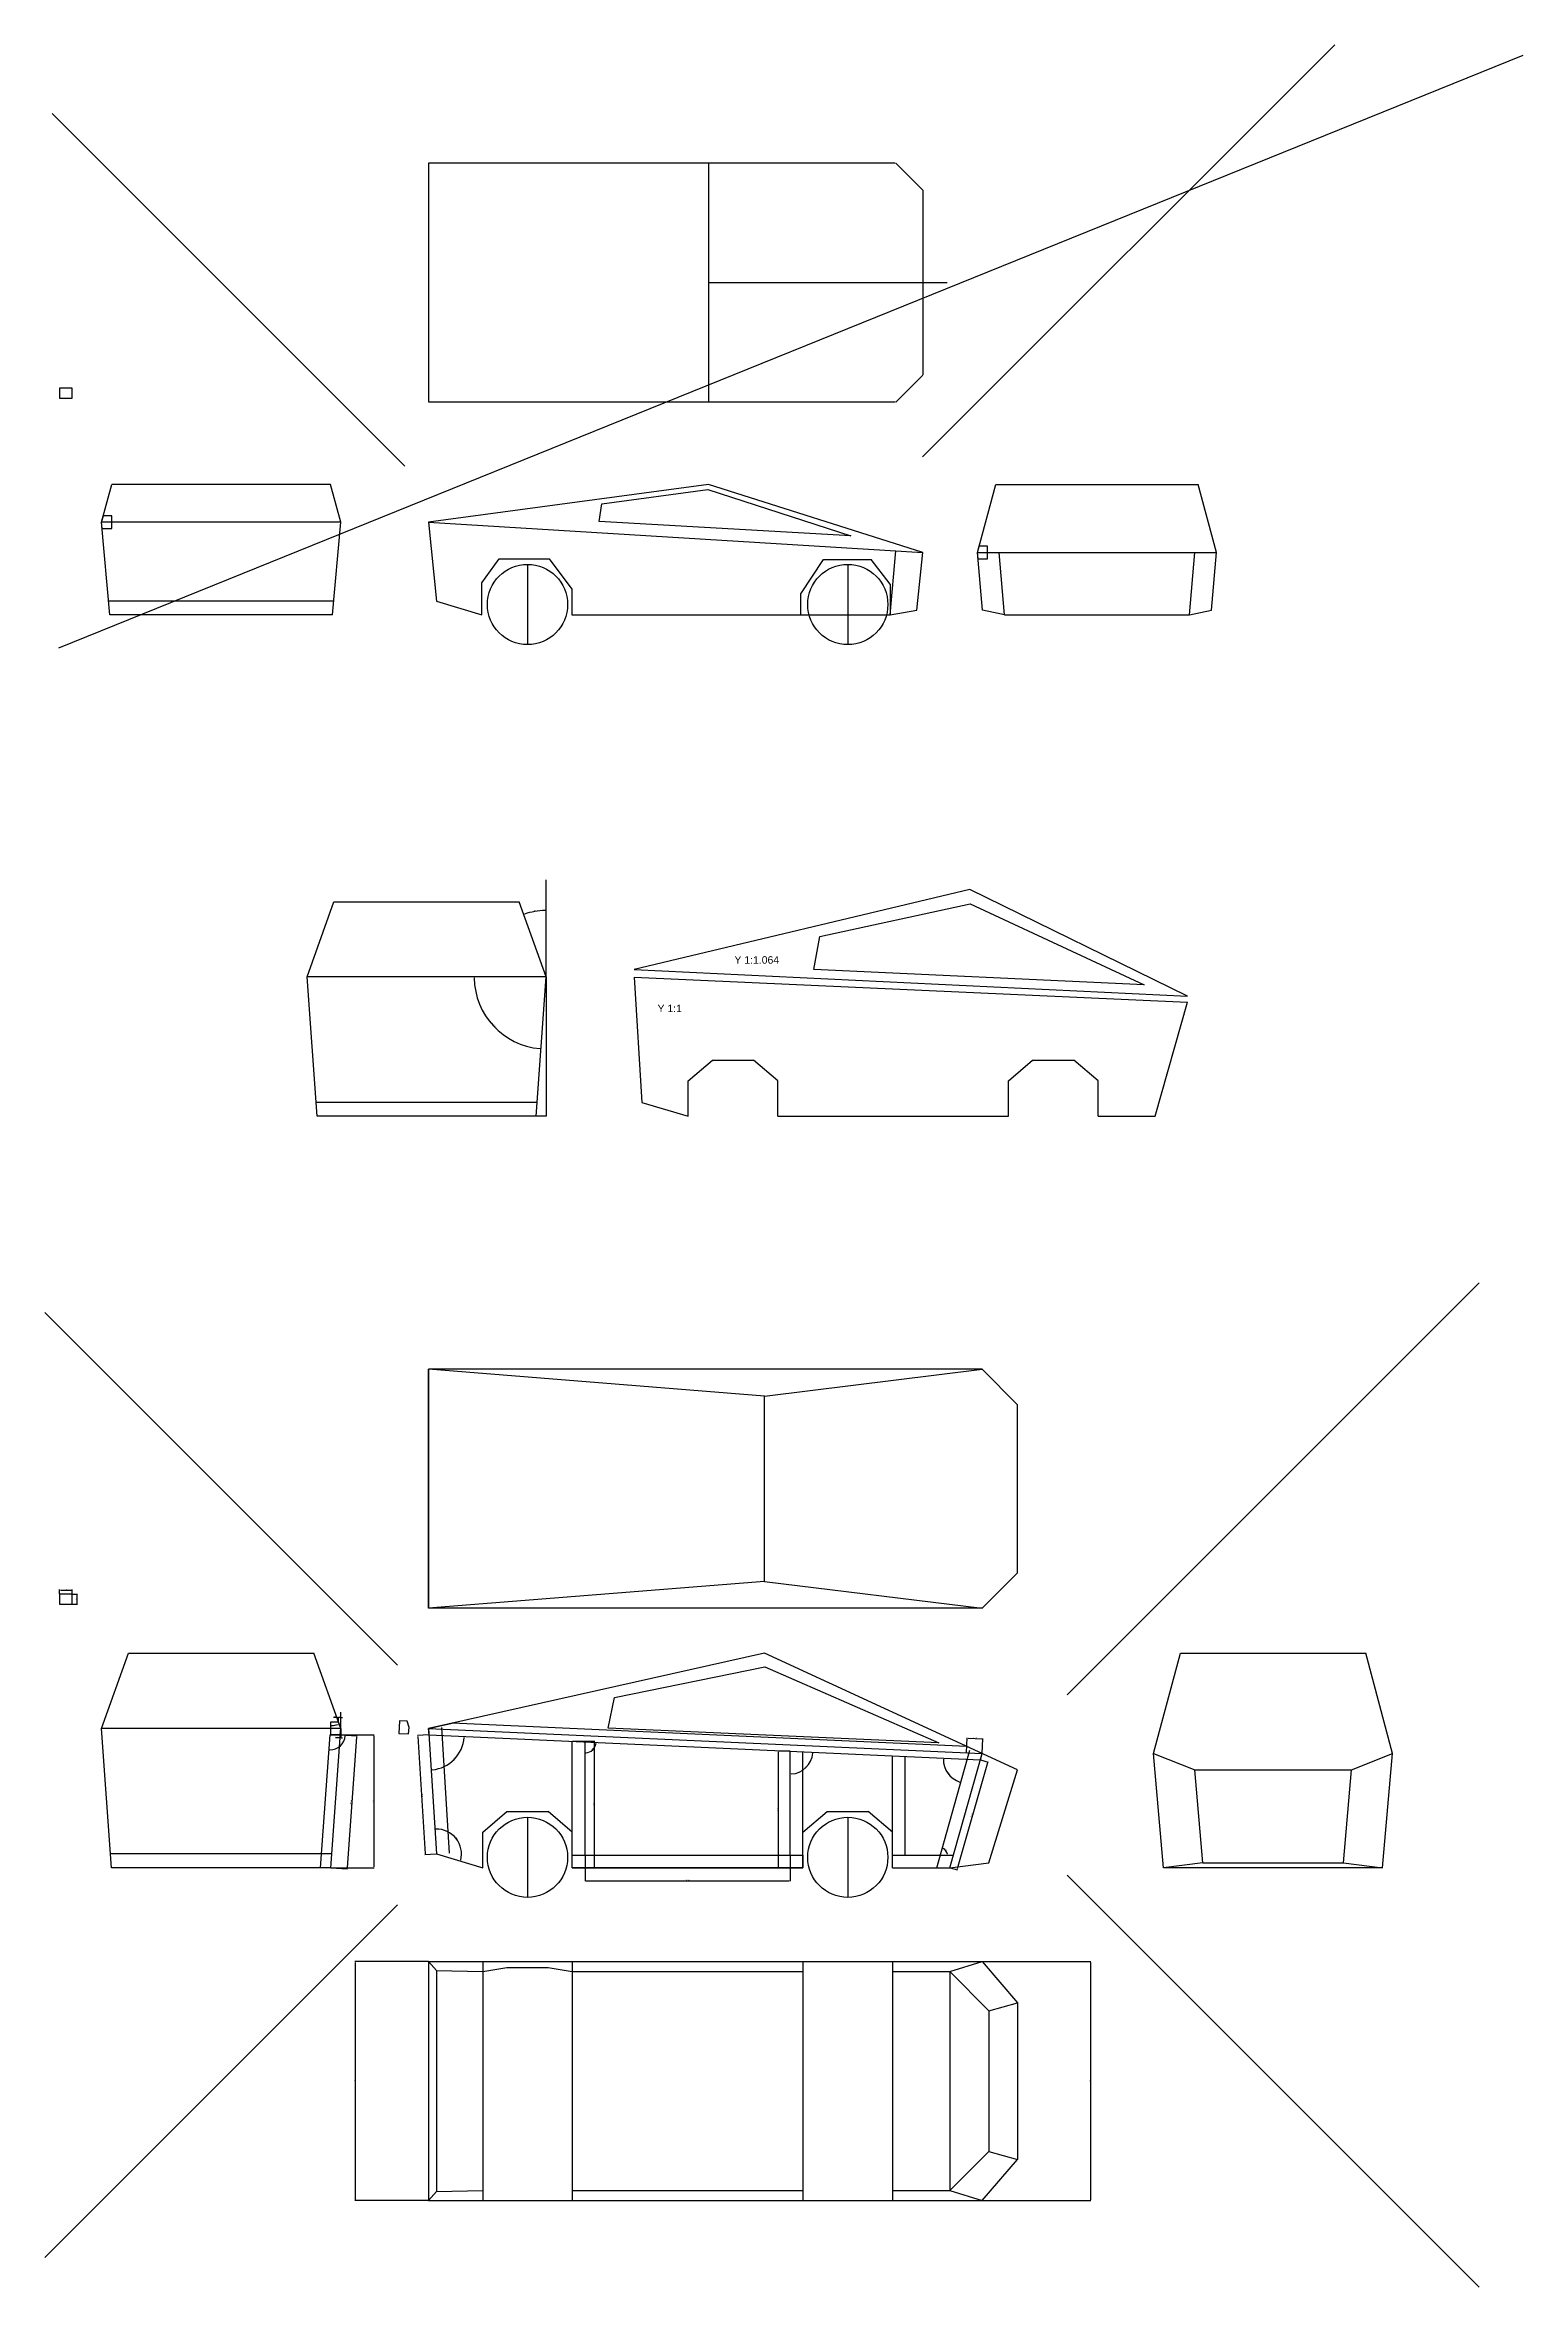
# Model space of a CAD drawing. Header units: millimetres. Extents: x 1207 to 16421, y -1609 to 10563.
# Drawn here: x 8869 to 12827, y 4559 to 10563 of the extents above; entities that cross this region are included whole.
import ezdxf

# ---------------------------------------------------------------- set-up
doc = ezdxf.new("R2010")
doc.units = ezdxf.units.MM
doc.layers.add('simple frame', color=7, linetype='Continuous')
doc.layers.add('simplify body', color=3, linetype='Continuous')
doc.styles.get("Standard").update_dxf_attribs({"font": 'arial.ttf'})
doc.dimstyles.new('ISO-25', dxfattribs={"dimtxt": 2.5, "dimasz": 2.5, "dimexe": 1.25, "dimexo": 0.625, "dimtad": 1, "dimtxsty": 'Standard', "dimcen": 2.5, "dimadec": 0, "dimazin": 0, "dimtfac": 1, "dimtmove": 0, "dimatfit": 3, "dimfxl": 1, "dimarcsym": 0})

# ---------------------------------------------------------------- blocks, each defined once
blk = doc.blocks.new('*D9')
at = {"layer": 'Defpoints', "color": 0}
for p in [(8942.4, 6425.8), (8908.4, 6414.6), (8942.4, 6414.6)]:
    blk.add_point(p, dxfattribs=at)
at = {"layer": 'simple frame', "color": 0, "lineweight": -2}
for p, q in [((8908.4, 6415.2), (8908.4, 6427.1)), ((8910.9, 6425.8), (8939.9, 6425.8)), ((8942.4, 6415.2), (8942.4, 6427.1))]:
    blk.add_line(p, q, dxfattribs=at)
at = {"layer": 'simple frame', "color": 0}
for points in [[(8910.9, 6426.2), (8910.9, 6425.4), (8908.4, 6425.8)], [(8939.9, 6426.2), (8939.9, 6425.4), (8942.4, 6425.8)]]:
    blk.add_solid(points, dxfattribs=at)
at = {"layer": 'simple frame', "color": 0, "insert": (8925.4, 6427.7), "char_height": 2.5, "attachment_point": 5}
blk.add_mtext('34', dxfattribs=at)
blk = doc.blocks.new('*D10')
at = {"layer": 'Defpoints', "color": 0}
for p in [(8942.4, 6414.6), (8942.4, 6387.6), (8955, 6387.6)]:
    blk.add_point(p, dxfattribs=at)
at = {"layer": 'simple frame', "color": 0, "lineweight": -2}
for p, q in [((8943, 6414.6), (8956.3, 6414.6)), ((8943, 6387.6), (8956.3, 6387.6)), ((8955, 6412.1), (8955, 6390.1))]:
    blk.add_line(p, q, dxfattribs=at)
at = {"layer": 'simple frame', "color": 0}
for points in [[(8954.6, 6412.1), (8955.4, 6412.1), (8955, 6414.6)], [(8954.6, 6390.1), (8955.4, 6390.1), (8955, 6387.6)]]:
    blk.add_solid(points, dxfattribs=at)
at = {"layer": 'simple frame', "color": 0, "insert": (8953.1, 6401.1), "char_height": 2.5, "attachment_point": 5, "rotation": 90}
blk.add_mtext('27', dxfattribs=at)
blk = doc.blocks.new('*D11')
at = {"layer": 'Defpoints', "color": 0}
for p in [(9571.3, 8067.4), (10211.3, 8067.4), (10211.3, 8067.4), (10042.4, 7975.2), (10184.6, 7694.4)]:
    blk.add_point(p, dxfattribs=at)
at = {"layer": 'simplify body', "color": 0, "lineweight": -2}
blk.add_arc((10211.3, 8067.4), 192.4, 180.74442, 265.15528, dxfattribs=at)
at = {"layer": 'simplify body', "color": 0}
for points in [[(10018.5, 8064.9), (10019.3, 8064.9), (10018.9, 8067.4)], [(10195.1, 7876.1), (10195, 7875.2), (10197.6, 7875.5)]]:
    blk.add_solid(points, dxfattribs=at)
at = {"layer": 'simplify body', "color": 0, "insert": (10072, 7937.7), "char_height": 2.5, "attachment_point": 5, "rotation": 312.94985}
blk.add_mtext('85,899702°', dxfattribs=at)
blk = doc.blocks.new('*D12')
at = {"layer": 'Defpoints', "color": 0}
for p in [(10211.3, 8327.5), (10139.3, 8268.9), (10191, 8244.1), (10211.3, 8067.4), (10211.3, 8067.4)]:
    blk.add_point(p, dxfattribs=at)
at = {"layer": 'simplify body', "color": 0, "lineweight": -2}
blk.add_arc((10211.3, 8067.4), 177.9, 90.80516, 108.86788, dxfattribs=at)
at = {"layer": 'simplify body', "color": 0}
for points in [[(10153.9, 8235.3), (10153.7, 8236.1), (10151.4, 8234.9)], [(10208.8, 8245.7), (10208.8, 8244.8), (10211.3, 8245.3)]]:
    blk.add_solid(points, dxfattribs=at)
at = {"layer": 'simplify body', "color": 0, "insert": (10180.6, 8244.5), "char_height": 2.5, "attachment_point": 5, "rotation": 9.83652}
blk.add_mtext('20°', dxfattribs=at)
blk = doc.blocks.new('window')
at = {"layer": 'simplify body'}
for p, q in [((11435, 8485.9), (10536, 8284.3)), ((12018, 8217), (11435, 8485.9)), ((11033.2, 8367.6), (11436, 8449.6)), ((11436, 8449.6), (11901.8, 8245.5)), ((11016.9, 8284.7), (11033.2, 8367.6)), ((10536, 8284.3), (12018, 8217)), ((11901.8, 8245.5), (11016.9, 8284.7))]:
    blk.add_line(p, q, dxfattribs=at)
blk = doc.blocks.new('*D20')
at = {"layer": 'Defpoints', "color": 0}
for p in [(9896.9, 6055.2), (9898, 6038.1), (9947.1, 5958), (11374.1, 5971.1), (9918, 5719)]:
    blk.add_point(p, dxfattribs=at)
at = {"layer": 'simple frame', "color": 0, "lineweight": -2}
blk.add_arc((9898, 6038.1), 94, 275.1096, 355.87654, dxfattribs=at)
at = {"layer": 'simple frame', "color": 0}
for points in [[(9991.3, 6031.4), (9992.2, 6031.3), (9991.9, 6033.8)], [(9906.4, 5944.1), (9906.3, 5944.9), (9903.8, 5944.3)]]:
    blk.add_solid(points, dxfattribs=at)
at = {"layer": 'simple frame', "color": 0, "insert": (9963.7, 5973.5), "char_height": 2.5, "attachment_point": 5, "rotation": 45.49307}
blk.add_mtext('84°', dxfattribs=at)
blk = doc.blocks.new('*D21')
at = {"layer": 'Defpoints', "color": 0}
for p in [(9633, 6038.3), (9633, 6038.3), (9660.1, 6038.3), (9651.5, 6002.3), (9607.5, 5682.3)]:
    blk.add_point(p, dxfattribs=at)
at = {"layer": 'simple frame', "color": 0, "lineweight": -2}
blk.add_line((9660.7, 6038.3), (9674.7, 6038.3), dxfattribs=at)
blk.add_arc((9633, 6038.3), 40.5, 269.43846, 356.46124, dxfattribs=at)
at = {"layer": 'simple frame', "color": 0}
for points in [[(9673, 6035.8), (9673.8, 6035.7), (9673.5, 6038.3)], [(9632.6, 5997.4), (9632.6, 5998.2), (9630.1, 5997.9)]]:
    blk.add_solid(points, dxfattribs=at)
at = {"layer": 'simple frame', "color": 0, "insert": (9659.3, 6010), "char_height": 2.5, "attachment_point": 5, "rotation": 42.94985}
blk.add_mtext('94°', dxfattribs=at)
blk = doc.blocks.new('*D22')
at = {"layer": 'Defpoints', "color": 0}
for p in [(9660.1, 6038.3), (9634.5, 5682.3), (9678.5, 5679.1)]:
    blk.add_point(p, dxfattribs=at)
at = {"layer": 'simple frame', "color": 0, "lineweight": -2}
for p, q in [((9660.7, 6038.2), (9705.2, 6035)), ((9703.8, 6032.6), (9678.6, 5681.6)), ((9635.2, 5682.2), (9679.7, 5679))]:
    blk.add_line(p, q, dxfattribs=at)
at = {"layer": 'simple frame', "color": 0}
for points in [[(9703.4, 6032.6), (9704.2, 6032.6), (9704, 6035.1)], [(9678.2, 5681.7), (9679.1, 5681.6), (9678.5, 5679.1)]]:
    blk.add_solid(points, dxfattribs=at)
at = {"layer": 'simple frame', "color": 0, "insert": (9689.1, 5857.3), "char_height": 2.5, "attachment_point": 5, "rotation": 85.8997}
blk.add_mtext('356,89', dxfattribs=at)
blk = doc.blocks.new('*D23')
at = {"layer": 'Defpoints', "color": 0}
for p in [(9660.7, 6038.2), (9634.5, 5682.3), (9750.1, 5682.3)]:
    blk.add_point(p, dxfattribs=at)
at = {"layer": 'simple frame', "color": 0, "lineweight": -2}
for p, q in [((9661.3, 6038.2), (9751.4, 6038.2)), ((9750.1, 6035.7), (9750.1, 5684.8)), ((9635.2, 5682.3), (9751.4, 5682.3))]:
    blk.add_line(p, q, dxfattribs=at)
at = {"layer": 'simple frame', "color": 0}
for points in [[(9749.7, 6035.7), (9750.5, 6035.7), (9750.1, 6038.2)], [(9749.7, 5684.8), (9750.5, 5684.8), (9750.1, 5682.3)]]:
    blk.add_solid(points, dxfattribs=at)
at = {"layer": 'simple frame', "color": 0, "insert": (9748, 5860.2), "char_height": 2.5, "attachment_point": 5, "rotation": 90}
blk.add_mtext('355,93', dxfattribs=at)
blk = doc.blocks.new('*D24')
at = {"layer": 'Defpoints', "color": 0}
for p in [(9898, 6038.1), (9887.9, 5717.1), (9918, 5719)]:
    blk.add_point(p, dxfattribs=at)
at = {"layer": 'simple frame', "color": 0, "lineweight": -2}
for p, q in [((9897.3, 6038.1), (9866.6, 6036.1)), ((9868, 6033.7), (9887.7, 5719.6)), ((9917.3, 5718.9), (9886.6, 5717))]:
    blk.add_line(p, q, dxfattribs=at)
at = {"layer": 'simple frame', "color": 0}
for points in [[(9868.4, 6033.8), (9867.6, 6033.7), (9867.9, 6036.2)], [(9888.1, 5719.6), (9887.3, 5719.6), (9887.9, 5717.1)]]:
    blk.add_solid(points, dxfattribs=at)
at = {"layer": 'simple frame', "color": 0, "insert": (9880, 5876.8), "char_height": 2.5, "attachment_point": 5, "rotation": 273.58594}
blk.add_mtext('319,76', dxfattribs=at)
blk = doc.blocks.new('*D25')
at = {"layer": 'Defpoints', "color": 0}
for p in [(9896.9, 6055.2), (9918, 5719), (9918, 5719), (9980.6, 5741.9), (10041.6, 5682.1)]:
    blk.add_point(p, dxfattribs=at)
at = {"layer": 'simple frame', "color": 0, "lineweight": -2}
blk.add_arc((9918, 5719), 66.7, 345.5509, 91.43893, dxfattribs=at)
at = {"layer": 'simple frame', "color": 0}
for points in [[(9916.3, 5785.3), (9916.3, 5786.1), (9913.8, 5785.6)], [(9983, 5702.2), (9982.2, 5702.4), (9981.9, 5699.9)]]:
    blk.add_solid(points, dxfattribs=at)
at = {"layer": 'simple frame', "color": 0, "insert": (9971.7, 5761.7), "char_height": 2.5, "attachment_point": 5, "rotation": 308.49491}
blk.add_mtext('110°', dxfattribs=at)
blk = doc.blocks.new('*D26')
at = {"layer": 'Defpoints', "color": 0}
for p in [(9898, 6038.1), (11280.1, 5947.6), (11346.2, 5997.1), (11374.1, 5971.1), (11257.1, 5682.1)]:
    blk.add_point(p, dxfattribs=at)
at = {"layer": 'simple frame', "color": 0, "lineweight": -2}
blk.add_arc((11339.3, 5972.7), 64.3, 179.62939, 251.98326, dxfattribs=at)
at = {"layer": 'simple frame', "color": 0}
for points in [[(11274.6, 5973.1), (11275.4, 5973.1), (11275.1, 5975.6)], [(11319.5, 5912), (11319.3, 5911.2), (11321.8, 5910.8)]]:
    blk.add_solid(points, dxfattribs=at)
at = {"layer": 'simple frame', "color": 0, "insert": (11288.7, 5936.2), "char_height": 2.5, "attachment_point": 5, "rotation": 305.80632}
blk.add_mtext('77°', dxfattribs=at)
blk = doc.blocks.new('*D27')
at = {"layer": 'Defpoints', "color": 0}
for p in [(11374.1, 5971.1), (11292.4, 5682.1), (11311.7, 5676.7)]:
    blk.add_point(p, dxfattribs=at)
at = {"layer": 'simple frame', "color": 0, "lineweight": -2}
for p, q in [((11392.7, 5963.2), (11312.3, 5679.1)), ((11374.7, 5970.9), (11394.6, 5965.3)), ((11293, 5682), (11312.9, 5676.4))]:
    blk.add_line(p, q, dxfattribs=at)
at = {"layer": 'simple frame', "color": 0}
for points in [[(11392.3, 5963.4), (11393.1, 5963.1), (11393.4, 5965.7)], [(11311.9, 5679.2), (11312.7, 5679), (11311.7, 5676.7)]]:
    blk.add_solid(points, dxfattribs=at)
at = {"layer": 'simple frame', "color": 0, "insert": (11350.5, 5821.8), "char_height": 2.5, "attachment_point": 5, "rotation": 74.21244}
blk.add_mtext('300,26', dxfattribs=at)
blk = doc.blocks.new('*D28')
at = {"layer": 'Defpoints', "color": 0}
for p in [(9898, 6038.1), (10315.6, 6019.2), (10330, 5993.3), (11374.1, 5971.1), (10315.6, 5716.1)]:
    blk.add_point(p, dxfattribs=at)
at = {"layer": 'simple frame', "color": 0, "lineweight": -2}
blk.add_arc((10315.6, 6019.2), 29.6, 274.8351, 352.56511, dxfattribs=at)
at = {"layer": 'simple frame', "color": 0}
for points in [[(10344.5, 6015.4), (10345.4, 6015.3), (10345.2, 6017.8)], [(10318.1, 5989.2), (10318, 5990), (10315.6, 5989.5)]]:
    blk.add_solid(points, dxfattribs=at)
at = {"layer": 'simple frame', "color": 0, "insert": (10334.7, 5999.1), "char_height": 2.5, "attachment_point": 5, "rotation": 43.7001}
blk.add_mtext('87°', dxfattribs=at)
blk = doc.blocks.new('*D29')
at = {"layer": 'Defpoints', "color": 0}
for p in [(10281.6, 6020.7), (10281.6, 5682.1), (10340.2, 5682.1)]:
    blk.add_point(p, dxfattribs=at)
at = {"layer": 'simple frame', "color": 0, "lineweight": -2}
for p, q in [((10282.2, 6020.7), (10341.4, 6020.7)), ((10340.2, 6018.2), (10340.2, 5684.6)), ((10282.2, 5682.1), (10341.4, 5682.1))]:
    blk.add_line(p, q, dxfattribs=at)
at = {"layer": 'simple frame', "color": 0}
for points in [[(10339.8, 6018.2), (10340.6, 6018.2), (10340.2, 6020.7)], [(10339.8, 5684.6), (10340.6, 5684.6), (10340.2, 5682.1)]]:
    blk.add_solid(points, dxfattribs=at)
at = {"layer": 'simple frame', "color": 0, "insert": (10338.1, 5851.4), "char_height": 2.5, "attachment_point": 5, "rotation": 90}
blk.add_mtext('338,55', dxfattribs=at)
blk = doc.blocks.new('*D30')
at = {"layer": 'Defpoints', "color": 0}
for p in [(10865, 5994.2), (10832.9, 5682.1), (10865, 5682.1)]:
    blk.add_point(p, dxfattribs=at)
at = {"layer": 'simple frame', "color": 0, "lineweight": -2}
for p, q in [((10864.4, 5994.2), (10831.6, 5994.2)), ((10832.9, 5991.7), (10832.9, 5684.6)), ((10864.4, 5682.1), (10831.6, 5682.1))]:
    blk.add_line(p, q, dxfattribs=at)
at = {"layer": 'simple frame', "color": 0}
for points in [[(10832.5, 5991.7), (10833.3, 5991.7), (10832.9, 5994.2)], [(10832.5, 5684.6), (10833.3, 5684.6), (10832.9, 5682.1)]]:
    blk.add_solid(points, dxfattribs=at)
at = {"layer": 'simple frame', "color": 0, "insert": (10830.8, 5838.2), "char_height": 2.5, "attachment_point": 5, "rotation": 90}
blk.add_mtext('312,05', dxfattribs=at)
blk = doc.blocks.new('*D31')
at = {"layer": 'Defpoints', "color": 0}
for p in [(10315.6, 5716.1), (10865, 5716.1), (10865, 5647.1)]:
    blk.add_point(p, dxfattribs=at)
at = {"layer": 'simple frame', "color": 0, "lineweight": -2}
for p, q in [((10315.6, 5715.5), (10315.6, 5645.8)), ((10865, 5715.5), (10865, 5645.8)), ((10318.1, 5647.1), (10862.5, 5647.1))]:
    blk.add_line(p, q, dxfattribs=at)
at = {"layer": 'simple frame', "color": 0}
for points in [[(10318.1, 5647.5), (10318.1, 5646.7), (10315.6, 5647.1)], [(10862.5, 5647.5), (10862.5, 5646.7), (10865, 5647.1)]]:
    blk.add_solid(points, dxfattribs=at)
at = {"layer": 'simple frame', "color": 0, "insert": (10590.3, 5649.2), "char_height": 2.5, "attachment_point": 5}
blk.add_mtext('549,48', dxfattribs=at)
blk = doc.blocks.new('*D32')
at = {"layer": 'Defpoints', "color": 0}
for p in [(9634.3, 6072.3), (9655.2, 6072.3), (9634.3, 6038.3), (9642.1, 6063.1), (9661.3, 6055.3)]:
    blk.add_point(p, dxfattribs=at)
at = {"layer": 'simple frame', "color": 0, "lineweight": -2}
blk.add_arc((9634.3, 6130.8), 68.1, 272.10378, 287.56925, dxfattribs=at)
at = {"layer": 'simple frame', "color": 0}
for points in [[(9654.7, 6066.3), (9655, 6065.5), (9657.2, 6066.7)], [(9636.8, 6062.3), (9636.8, 6063.1), (9634.3, 6062.7)]]:
    blk.add_solid(points, dxfattribs=at)
at = {"layer": 'simple frame', "color": 0, "insert": (9645.6, 6065.6), "char_height": 2.5, "attachment_point": 5, "rotation": 9.83652}
blk.add_mtext('20°', dxfattribs=at)
blk = doc.blocks.new('*D35')
at = {"layer": 'Defpoints', "color": 0}
for p in [(9655.2, 6084.5), (9655.2, 6072.3), (9661.3, 6055.3)]:
    blk.add_point(p, dxfattribs=at)
at = {"layer": 'simple frame', "color": 0, "lineweight": -2}
for p, q in [((9652.7, 6084.5), (9642.4, 6084.5)), ((9655.2, 6072.9), (9655.2, 6085.7)), ((9661.3, 6084.5), (9655.2, 6084.5)), ((9661.3, 6055.9), (9661.3, 6085.7)), ((9663.8, 6084.5), (9666.3, 6084.5))]:
    blk.add_line(p, q, dxfattribs=at)
at = {"layer": 'simple frame', "color": 0}
for points in [[(9652.7, 6084.9), (9652.7, 6084), (9655.2, 6084.5)], [(9663.8, 6084.9), (9663.8, 6084), (9661.3, 6084.5)]]:
    blk.add_solid(points, dxfattribs=at)
at = {"layer": 'simple frame', "color": 0, "insert": (9646.3, 6086.6), "char_height": 2.5, "attachment_point": 5}
blk.add_mtext('6,08', dxfattribs=at)
blk = doc.blocks.new('*D36')
at = {"layer": 'Defpoints', "color": 0}
for p in [(9660.1, 6038.3), (9660.1, 6030.4), (9661.3, 6055.3)]:
    blk.add_point(p, dxfattribs=at)
at = {"layer": 'simple frame', "color": 0, "lineweight": -2}
for p, q in [((9657.6, 6030.4), (9647.6, 6030.4)), ((9660.1, 6037.6), (9660.1, 6029.2)), ((9661.3, 6030.4), (9660.1, 6030.4)), ((9661.3, 6054.6), (9661.3, 6029.2)), ((9663.8, 6030.4), (9666.3, 6030.4))]:
    blk.add_line(p, q, dxfattribs=at)
at = {"layer": 'simple frame', "color": 0}
for points in [[(9657.6, 6030.9), (9657.6, 6030), (9660.1, 6030.4)], [(9663.8, 6030.9), (9663.8, 6030), (9661.3, 6030.4)]]:
    blk.add_solid(points, dxfattribs=at)
at = {"layer": 'simple frame', "color": 0, "insert": (9651.3, 6032.6), "char_height": 2.5, "attachment_point": 5}
blk.add_mtext('1,22', dxfattribs=at)
blk = doc.blocks.new('*D37')
at = {"layer": 'Defpoints', "color": 0}
for p in [(11380.7, 6027), (11337.2, 5989.8), (11378.9, 5987.9)]:
    blk.add_point(p, dxfattribs=at)
at = {"layer": 'simple frame', "color": 0, "lineweight": -2}
for p, q in [((11337.2, 5990.4), (11339, 6030.1)), ((11341.5, 6028.8), (11378.2, 6027.1)), ((11378.9, 5988.5), (11380.7, 6028.2))]:
    blk.add_line(p, q, dxfattribs=at)
at = {"layer": 'simple frame', "color": 0}
for points in [[(11341.5, 6029.2), (11341.5, 6028.4), (11339, 6028.9)], [(11378.2, 6027.5), (11378.2, 6026.7), (11380.7, 6027)]]:
    blk.add_solid(points, dxfattribs=at)
at = {"layer": 'simple frame', "color": 0, "insert": (11359.9, 6030.1), "char_height": 2.5, "attachment_point": 5, "rotation": 357.40021}
blk.add_mtext('41,74', dxfattribs=at)
blk = doc.blocks.new('*D38')
at = {"layer": 'Defpoints', "color": 0}
for p in [(11346.2, 5997.1), (11139, 5716.1), (11284.2, 5724.2), (11302.1, 5716.1), (11257.1, 5682.1)]:
    blk.add_point(p, dxfattribs=at)
at = {"layer": 'simple frame', "color": 0, "lineweight": -2}
blk.add_arc((11266.7, 5716.1), 19.2, 7.45165, 66.76079, dxfattribs=at)
at = {"layer": 'simple frame', "color": 0}
for points in [[(11274.2, 5733.4), (11274.5, 5734.2), (11272, 5734.7)], [(11286.2, 5718.7), (11285.4, 5718.6), (11286, 5716.1)]]:
    blk.add_solid(points, dxfattribs=at)
at = {"layer": 'simple frame', "color": 0, "insert": (11283.6, 5728.9), "char_height": 2.5, "attachment_point": 5, "rotation": 307.10622}
blk.add_mtext('74°', dxfattribs=at)
blk = doc.blocks.new('*D39')
at = {"layer": 'Defpoints', "color": 0}
for p in [(9898, 6038.1), (10865, 5994.2), (11374.1, 5971.1), (10894.6, 5941.1), (10865, 5716.1)]:
    blk.add_point(p, dxfattribs=at)
at = {"layer": 'simple frame', "color": 0, "lineweight": -2}
blk.add_arc((10865, 5994.2), 60.8, 272.35603, 355.04418, dxfattribs=at)
at = {"layer": 'simple frame', "color": 0}
for points in [[(10925.2, 5989), (10926, 5988.9), (10925.8, 5991.4)], [(10867.5, 5933), (10867.5, 5933.9), (10865, 5933.4)]]:
    blk.add_solid(points, dxfattribs=at)
at = {"layer": 'simple frame', "color": 0, "insert": (10905.7, 5951.6), "char_height": 2.5, "attachment_point": 5, "rotation": 43.7001}
blk.add_mtext('87°', dxfattribs=at)
blk = doc.blocks.new('*D40')
at = {"layer": 'Defpoints', "color": 0}
for p in [(9896.9, 5430.8), (9700.2, 4790.8), (9896.9, 4790.8)]:
    blk.add_point(p, dxfattribs=at)
at = {"layer": 'simple frame', "color": 0, "lineweight": -2}
for p, q in [((9896.3, 5430.8), (9699, 5430.8)), ((9700.2, 5428.3), (9700.2, 4793.3)), ((9896.3, 4790.8), (9699, 4790.8))]:
    blk.add_line(p, q, dxfattribs=at)
at = {"layer": 'simple frame', "color": 0}
for points in [[(9699.8, 5428.3), (9700.7, 5428.3), (9700.2, 5430.8)], [(9699.8, 4793.3), (9700.7, 4793.3), (9700.2, 4790.8)]]:
    blk.add_solid(points, dxfattribs=at)
at = {"layer": 'simple frame', "color": 0, "insert": (9698.3, 5110.8), "char_height": 2.5, "attachment_point": 5, "rotation": 90}
blk.add_mtext('640', dxfattribs=at)
blk = doc.blocks.new('*D41')
at = {"layer": 'Defpoints', "color": 0}
for p in [(11378.9, 5430.8), (11378.9, 4790.8), (11668.8, 4790.8)]:
    blk.add_point(p, dxfattribs=at)
at = {"layer": 'simple frame', "color": 0, "lineweight": -2}
for p, q in [((11379.5, 5430.8), (11670, 5430.8)), ((11668.8, 5428.3), (11668.8, 4793.3)), ((11379.5, 4790.8), (11670, 4790.8))]:
    blk.add_line(p, q, dxfattribs=at)
at = {"layer": 'simple frame', "color": 0}
for points in [[(11668.4, 5428.3), (11669.2, 5428.3), (11668.8, 5430.8)], [(11668.4, 4793.3), (11669.2, 4793.3), (11668.8, 4790.8)]]:
    blk.add_solid(points, dxfattribs=at)
at = {"layer": 'simple frame', "color": 0, "insert": (11666.9, 5110.8), "char_height": 2.5, "attachment_point": 5, "rotation": 90}
blk.add_mtext('640', dxfattribs=at)

msp = doc.modelspace()

# ---------------------------------------------------------------- linework, layer by layer
at = {"layer": 'simple frame'}
for p, q in [((9021.284, 9284.918), (9025.839, 9301.918)), ((9022.771, 9267.918), (9021.284, 9284.918)), ((11366.242, 9203.942), (11370.798, 9220.942)), ((11367.73, 9186.942), (11366.242, 9203.942)), ((9661.284, 6055.255), (9661.284, 6098.755)), ((9896.898, 6055.178), (9960.005, 6069.33)), ((9607.477, 5682.278), (9632.996, 6038.255)), ((9660.065, 6038.255), (9632.996, 6038.255)), ((9634.284, 6056.221), (9634.353, 6057.185)), ((9897.967, 6038.112), (9896.898, 6055.178)), ((10281.553, 5716.147), (10281.553, 6020.695)), ((10315.553, 5716.147), (10315.553, 6019.151)), ((11378.891, 5987.886), (11337.968, 6006.762)), ((10865.034, 5716.147), (10865.034, 5994.201)), ((10899.034, 5716.147), (10899.034, 5992.657)), ((11139.034, 5716.147), (11139.034, 5981.76)), ((11173.034, 5716.147), (11173.034, 5980.216)), ((11257.115, 5682.147), (11346.174, 5997.137)), ((11374.141, 5971.084), (11378.891, 5987.886)), ((10281.553, 5716.147), (10899.034, 5716.147)), ((10281.553, 5682.147), (10281.553, 5716.147)), ((10899.034, 5716.147), (10899.034, 5682.147)), ((11139.034, 5716.147), (11302.061, 5716.147)), ((10899.034, 5682.147), (10281.553, 5682.147))]:
    msp.add_line(p, q, dxfattribs=at)
for points in [[(8908.353, 9617.301), (8942.353, 9617.301), (8942.353, 9644.301), (8908.353, 9644.301)], [(8908.353, 6387.561), (8942.353, 6387.561), (8942.353, 6414.561), (8908.353, 6414.561)], [(9661.284, 6055.255), (9655.206, 6072.255), (9634.284, 6072.255), (9634.284, 6038.255), (9660.065, 6038.255)], [(9844.684, 6057.549), (9839.383, 6074.807), (9818.483, 6075.756), (9816.94, 6041.791), (9842.695, 6040.621)]]:
    msp.add_lwpolyline(points, close=True, dxfattribs=at)
for points in [[(9022.771, 9267.918), (9048.284, 9267.918), (9048.284, 9301.918), (9025.839, 9301.918)], [(11367.73, 9186.942), (11393.242, 9186.942), (11393.242, 9220.942), (11370.798, 9220.942)], [(11337.968, 6006.762), (9960.005, 6069.33)], [(9897.967, 6038.112), (11374.141, 5971.084)]]:
    msp.add_lwpolyline(points, dxfattribs=at)
at = {"layer": 'simplify body'}
for p, q in [((8906.41, 8948.526), (12827.314, 10535.328)), ((11219.401, 9459.943), (12322.865, 10563.407)), ((9832.964, 9435.104), (8888.902, 10379.167)), ((11145.564, 10246.784), (9896.898, 10246.784)), ((9896.898, 10246.784), (9896.898, 9606.784)), ((10645.901, 10246.784), (10645.901, 9606.784)), ((11147.341, 10246.784), (11219.692, 10174.433)), ((11219.692, 10174.433), (11219.692, 9679.761)), ((9896.898, 10144.418), (9896.898, 9709.151)), ((10645.901, 9926.784), (11285.47, 9926.784)), ((11147.966, 9606.784), (11220.317, 9679.136)), ((11146.189, 9606.784), (9897.523, 9606.784)), ((9021.284, 9284.918), (9048.509, 9386.524)), ((9634.059, 9386.524), (9048.509, 9386.524)), ((9661.284, 9284.918), (9634.059, 9386.524)), ((10645.901, 9386.524), (9896.898, 9284.918)), ((10360.515, 9334.466), (10644.672, 9373.022)), ((10644.672, 9373.022), (11027.41, 9248.742)), ((11219.692, 9203.942), (10645.901, 9386.524)), ((11366.242, 9203.942), (11415.165, 9386.524)), ((11415.165, 9386.524), (11957.32, 9386.524)), ((12006.242, 9203.942), (11957.32, 9386.524)), ((10353.143, 9286.955), (10360.515, 9334.466)), ((9661.284, 9284.918), (9021.284, 9284.918)), ((9042.984, 9036.887), (9021.284, 9284.918)), ((9639.584, 9036.887), (9661.284, 9284.918)), ((9896.898, 9284.918), (9917.967, 9073.72)), ((9896.898, 9284.918), (11219.692, 9203.942)), ((11027.41, 9248.742), (10353.143, 9286.955)), ((10039.653, 9122.86), (10085.88, 9186.973)), ((10085.88, 9186.973), (10219.362, 9186.973)), ((10219.362, 9186.973), (10279.883, 9106.058)), ((11132.342, 9036.887), (11147.354, 9208.48)), ((11204.032, 9049.379), (11219.692, 9203.942)), ((11366.242, 9203.942), (12006.242, 9203.942)), ((11379.765, 9049.379), (11366.242, 9203.942)), ((11438.594, 9036.887), (11423.978, 9203.942)), ((11933.891, 9036.887), (11948.506, 9203.942)), ((11992.72, 9049.379), (12006.242, 9203.942)), ((10161.553, 9172.162), (10161.553, 8957.479)), ((10893.693, 9093.517), (10953.634, 9185.663)), ((10953.634, 9185.663), (11081.673, 9185.663)), ((11019.034, 9172.162), (11019.034, 8957.479)), ((11132.342, 9118.829), (11081.673, 9185.663)), ((9642.807, 9073.72), (9039.761, 9073.72)), ((9917.967, 9073.72), (10039.653, 9036.887)), ((10039.653, 9036.887), (10039.653, 9122.86)), ((10279.883, 9106.058), (10279.883, 9036.887)), ((10893.693, 9036.887), (10893.693, 9093.517)), ((11132.342, 9118.829), (11132.342, 9036.887)), ((9639.584, 9036.887), (9042.984, 9036.887)), ((10279.883, 9036.887), (10893.693, 9036.887)), ((10586.788, 9036.887), (11132.342, 9036.887)), ((11132.342, 9036.887), (11204.032, 9049.379)), ((11438.594, 9036.887), (11379.765, 9049.379)), ((11438.594, 9036.887), (11933.891, 9036.887)), ((11933.891, 9036.887), (11992.72, 9049.379)), ((10211.322, 8067.377), (10211.322, 8327.472)), ((9571.322, 8067.377), (9643.374, 8268.906)), ((9643.374, 8268.906), (10139.271, 8268.906)), ((10211.322, 8067.377), (10139.271, 8268.906)), ((10211.322, 8067.377), (9571.322, 8067.377)), ((9598.06, 7694.4), (9571.322, 8067.377)), ((10184.585, 7694.4), (10211.322, 8067.377)), ((10211.322, 8067.377), (10211.322, 7694.4)), ((10446.936, 8067.3), (10468.005, 7731.102)), ((10446.936, 8067.3), (11928.93, 8000.008)), ((11842.486, 7694.268), (11928.93, 8000.008)), ((10591.592, 7789.268), (10656.592, 7844.544)), ((10656.592, 7844.544), (10766.592, 7844.544)), ((10831.592, 7789.268), (10766.592, 7844.544)), ((11449.072, 7789.268), (11514.072, 7844.544)), ((11514.072, 7844.544), (11624.072, 7844.544)), ((11689.072, 7789.268), (11624.072, 7844.544)), ((10591.592, 7694.268), (10591.592, 7789.268)), ((10831.592, 7694.268), (10831.592, 7789.268)), ((11449.072, 7694.268), (11449.072, 7789.268)), ((11689.072, 7694.268), (11689.072, 7789.268)), ((10187.216, 7731.102), (9595.429, 7731.102)), ((10184.585, 7694.4), (9598.06, 7694.4)), ((10211.322, 7694.4), (10184.585, 7694.4)), ((10468.005, 7731.102), (10591.592, 7694.268)), ((10831.592, 7694.268), (11449.072, 7694.268)), ((11689.072, 7694.268), (11842.486, 7694.268)), ((11606.159, 6145.313), (12709.623, 7248.776)), ((9813.315, 6225.013), (8869.253, 7169.076)), ((11378.891, 7017.045), (9896.898, 7017.045)), ((9896.898, 7017.045), (9896.898, 6377.045)), ((9896.898, 6377.045), (9896.898, 7017.045)), ((10795.901, 6944.994), (9896.898, 7017.045)), ((10795.901, 6944.994), (11378.891, 7017.045)), ((11378.891, 7017.045), (11473.789, 6922.147)), ((9896.898, 6914.678), (9896.898, 6479.411)), ((10795.901, 6449.096), (10795.901, 6944.994)), ((11473.789, 6471.942), (11473.789, 6922.147)), ((10795.901, 6449.096), (9896.898, 6377.045)), ((10795.901, 6449.096), (11378.891, 6377.045)), ((11378.891, 6377.045), (11473.789, 6471.942)), ((11378.891, 6377.045), (9896.898, 6377.045)), ((9021.284, 6055.255), (9093.335, 6256.784)), ((9093.335, 6256.784), (9589.233, 6256.784)), ((9661.284, 6055.255), (9589.233, 6256.784)), ((10795.901, 6256.784), (9896.898, 6055.178)), ((11473.789, 5944.116), (10795.901, 6256.784)), ((11837.891, 5987.886), (11909.942, 6256.784)), ((11909.942, 6256.784), (12405.84, 6256.784)), ((12477.891, 5987.886), (12405.84, 6256.784)), ((10394.071, 6138.425), (10796.836, 6220.428)), ((10796.836, 6220.428), (11262.663, 6016.351)), ((10377.75, 6055.574), (10394.071, 6138.425)), ((9661.284, 6055.255), (9021.284, 6055.255)), ((9048.021, 5682.278), (9021.284, 6055.255)), ((9634.547, 5682.278), (9661.284, 6055.255)), ((9896.898, 6055.178), (9917.967, 5718.98)), ((9896.898, 6055.178), (11378.891, 5987.886)), ((9930.831, 6057.304), (9951.9, 5721.107)), ((11262.663, 6016.351), (10377.75, 6055.574)), ((11292.448, 5682.147), (11378.891, 5987.886)), ((11864.628, 5682.278), (11837.891, 5987.886)), ((11837.891, 5987.886), (11948.028, 5944.116)), ((12367.754, 5944.116), (12477.891, 5987.886)), ((12451.154, 5682.278), (12477.891, 5987.886)), ((11396.372, 5694.987), (11473.789, 5944.116)), ((11969.824, 5694.987), (11948.028, 5944.116)), ((11948.028, 5944.116), (12367.754, 5944.116)), ((12345.958, 5694.987), (12367.754, 5944.116)), ((10041.553, 5777.147), (10106.553, 5832.422)), ((10106.553, 5832.422), (10216.553, 5832.422)), ((10281.553, 5777.147), (10216.553, 5832.422)), ((10899.034, 5777.147), (10964.034, 5832.422)), ((10964.034, 5832.422), (11074.034, 5832.422)), ((11139.034, 5777.147), (11074.034, 5832.422)), ((10041.553, 5682.147), (10041.553, 5777.147)), ((10161.553, 5817.422), (10161.553, 5602.739)), ((10281.553, 5682.147), (10281.553, 5777.147)), ((10899.034, 5682.147), (10899.034, 5777.147)), ((11019.034, 5817.422), (11019.034, 5602.739)), ((11139.034, 5682.147), (11139.034, 5777.147)), ((9637.178, 5718.98), (9045.39, 5718.98)), ((9917.967, 5718.98), (10041.553, 5682.147)), ((9634.547, 5682.278), (9048.021, 5682.278)), ((10281.553, 5682.147), (10899.034, 5682.147)), ((11139.034, 5682.147), (11292.448, 5682.147)), ((11292.448, 5682.147), (11396.372, 5694.987)), ((11606.159, 5662.568), (12709.623, 4559.105)), ((11969.824, 5694.987), (11864.628, 5682.278)), ((12451.154, 5682.278), (11864.628, 5682.278)), ((11969.824, 5694.987), (12345.958, 5694.987)), ((12345.958, 5694.987), (12451.154, 5682.278)), ((9813.315, 5582.868), (8869.253, 4638.805)), ((9896.898, 5430.836), (11378.891, 5430.836)), ((9896.898, 5430.836), (9896.898, 4790.836)), ((9917.967, 5406.73), (9896.898, 5430.836)), ((9917.967, 5406.73), (9917.967, 4814.943)), ((9917.967, 5406.73), (10041.553, 5404.099)), ((10041.553, 5430.836), (10041.553, 4790.836)), ((10041.553, 5404.099), (10106.553, 5414.862)), ((10106.553, 5414.862), (10216.553, 5414.862)), ((10216.553, 5414.862), (10281.553, 5404.099)), ((10281.553, 5430.836), (10281.553, 4790.836)), ((10281.553, 5404.099), (10899.034, 5404.099)), ((10899.034, 5430.836), (10899.034, 4790.836)), ((11139.034, 5430.836), (11139.034, 4790.836)), ((11139.034, 5404.099), (11292.448, 5404.099)), ((11292.448, 5404.099), (11378.891, 5430.836)), ((11292.448, 5404.099), (11396.372, 5298.904)), ((11292.448, 5404.099), (11292.448, 4817.574)), ((11378.891, 5430.836), (11473.789, 5320.7)), ((11396.372, 5298.904), (11473.789, 5320.7)), ((11396.372, 5298.904), (11396.372, 4922.769)), ((11473.789, 5320.7), (11473.789, 4900.973)), ((11292.448, 4817.574), (11396.372, 4922.769)), ((11378.891, 4790.836), (11473.789, 4900.973)), ((11396.372, 4922.769), (11473.789, 4900.973)), ((9896.898, 4790.836), (9917.967, 4814.943)), ((9917.967, 4814.943), (10041.553, 4817.574)), ((10281.553, 4817.574), (10899.034, 4817.574)), ((11139.034, 4817.574), (11292.448, 4817.574)), ((11292.448, 4817.574), (11378.891, 4790.836)), ((9896.898, 4790.836), (11378.891, 4790.836))]:
    msp.add_line(p, q, dxfattribs=at)
for centre in [(10161.553, 9064.821), (11019.034, 9064.821), (10161.553, 5710.081), (11019.034, 5710.081)]:
    msp.add_circle(centre, 107.335, dxfattribs=at)

# ---------------------------------------------------------------- block references
at = {"layer": 'simplify body', "yscale": 1.064}
msp.add_blockref('window', (-89.099, -727.217), dxfattribs=at)

# ---------------------------------------------------------------- texts
at = {"layer": 'simplify body', "char_height": 20, "attachment_point": 1}
for s, insert in [('Y 1:1.064', (10715.67, 8123.053)), ('Y 1:1', (10509.663, 7993.234))]:
    msp.add_mtext_dynamic_manual_height_columns(s, width=231.30219, gutter_width=12.5, heights=[0], dxfattribs=dict(at, insert=insert))

# ---------------------------------------------------------------- dimensions: what is measured, and where the dimension line sits
at = {"layer": 'simple frame'}
for base, p1, p2, picture, middle in [((8942.353, 6425.808), (8908.353, 6414.561), (8942.353, 6414.561), '*D9', (8925.353, 6427.71)), ((9655.206, 6084.456), (9661.284, 6055.255), (9655.206, 6072.255), '*D35', (9646.325, 6086.584)), ((9660.065, 6030.447), (9661.284, 6055.255), (9660.065, 6038.255), '*D36', (9651.324, 6032.574)), ((10865.034, 5647.087), (10315.553, 5716.147), (10865.034, 5716.147), '*D31', (10590.294, 5649.215))]:
    dim = msp.add_linear_dim(base=base, p1=p1, p2=p2, dimstyle='ISO-25', dxfattribs=at)
    dim.commit()
    dim.dimension.update_dxf_attribs({"geometry": picture, "text_midpoint": middle})
for base, p1, p2, picture, middle in [((8955.02, 6387.561), (8942.353, 6414.561), (8942.353, 6387.561), '*D10', (8953.14, 6401.061)), ((9750.131, 5682.278), (9660.689, 6038.21), (9634.547, 5682.278), '*D23', (9748.004, 5860.244)), ((9700.243, 4790.836), (9896.898, 5430.836), (9896.898, 4790.836), '*D40', (9698.341, 5110.836)), ((11668.792, 4790.836), (11378.891, 5430.836), (11378.891, 4790.836), '*D41', (11666.89, 5110.836))]:
    dim = msp.add_linear_dim(base=base, p1=p1, p2=p2, angle=90, dimstyle='ISO-25', dxfattribs=at)
    dim.commit()
    dim.dimension.update_dxf_attribs({"geometry": picture, "text_midpoint": middle})
for base, line1, line2, picture, middle in [((9642.06, 6063.13), ((9634.284, 6072.255), (9634.284, 6038.255)), ((9661.284, 6055.255), (9655.206, 6072.255)), '*D32', (9645.592, 6065.559)), ((9651.543, 6002.269), ((9660.065, 6038.255), (9632.996, 6038.255)), ((9607.477, 5682.278), (9632.996, 6038.255)), '*D21', (9659.284, 6010.014)), ((9947.123, 5957.973), ((9897.967, 6038.112), (11374.141, 5971.084)), ((9896.898, 6055.178), (9917.967, 5718.98)), '*D20', (9963.658, 5973.542)), ((9980.611, 5741.943), ((9896.898, 6055.178), (9917.967, 5718.98)), ((9917.967, 5718.98), (10041.553, 5682.147)), '*D25', (9971.674, 5761.693)), ((11280.106, 5947.555), ((9897.967, 6038.112), (11374.141, 5971.084)), ((11257.115, 5682.147), (11346.174, 5997.137)), '*D26', (11288.661, 5936.17)), ((10329.98, 5993.266), ((9897.967, 6038.112), (11374.141, 5971.084)), ((10315.553, 5716.147), (10315.553, 6019.151)), '*D28', (10334.713, 5999.101)), ((10894.635, 5941.092), ((9897.967, 6038.112), (11374.141, 5971.084)), ((10865.034, 5716.147), (10865.034, 5994.201)), '*D39', (10905.727, 5951.618)), ((11284.199, 5724.196), ((11257.115, 5682.147), (11346.174, 5997.137)), ((11139.034, 5716.147), (11302.061, 5716.147)), '*D38', (11283.564, 5728.883))]:
    dim = msp.add_angular_dim_2l(base=base, line1=line1, line2=line2, dimstyle='ISO-25', dxfattribs=at)
    dim.commit()
    dim.dimension.update_dxf_attribs({"geometry": picture, "text_midpoint": middle})
for p1, p2, distance, picture, middle in [((9660.065, 6038.255), (9634.547, 5682.278), 44.027, '*D22', (9689.098, 5857.27)), ((9897.967, 6038.112), (9917.967, 5718.98), -30.16, '*D24', (9879.99, 5876.793)), ((10281.553, 6020.695), (10281.553, 5682.147), 58.628, '*D29', (10338.054, 5851.421)), ((11337.197, 5989.779), (11378.891, 5987.886), 39.146, '*D37', (11359.916, 6030.064)), ((10865.034, 5994.201), (10865.034, 5682.147), -32.136, '*D30', (10830.771, 5838.174)), ((11374.141, 5971.084), (11292.448, 5682.147), 19.963, '*D27', (11350.457, 5821.763))]:
    dim = msp.add_aligned_dim(p1=p1, p2=p2, distance=distance, dimstyle='ISO-25', dxfattribs=at)
    dim.commit()
    dim.dimension.update_dxf_attribs({"geometry": picture, "text_midpoint": middle})
at = {"layer": 'simplify body'}
dim = msp.add_angular_dim_2l(base=(10191.005, 8244.116), line1=((10211.322, 8067.377), (10211.322, 8327.472)), line2=((10211.322, 8067.377), (10139.271, 8268.906)), dimstyle='ISO-25', dxfattribs=at)
dim.commit()
dim.dimension.update_dxf_attribs({"geometry": '*D12', "text_midpoint": (10180.605, 8244.538)})
dim = msp.add_angular_dim_2l(base=(10042.4362, 7975.16976), line1=((10211.32244, 8067.37665), (9571.32244, 8067.37665)), line2=((10184.58516, 7694.39954), (10211.32244, 8067.37665)), dimstyle='ISO-25', override={"dimadec": 6}, dxfattribs=at)
dim.commit()
dim.dimension.update_dxf_attribs({"geometry": '*D11', "text_midpoint": (10072.03918, 7937.72065)})

doc.saveas('drawing.dxf')
